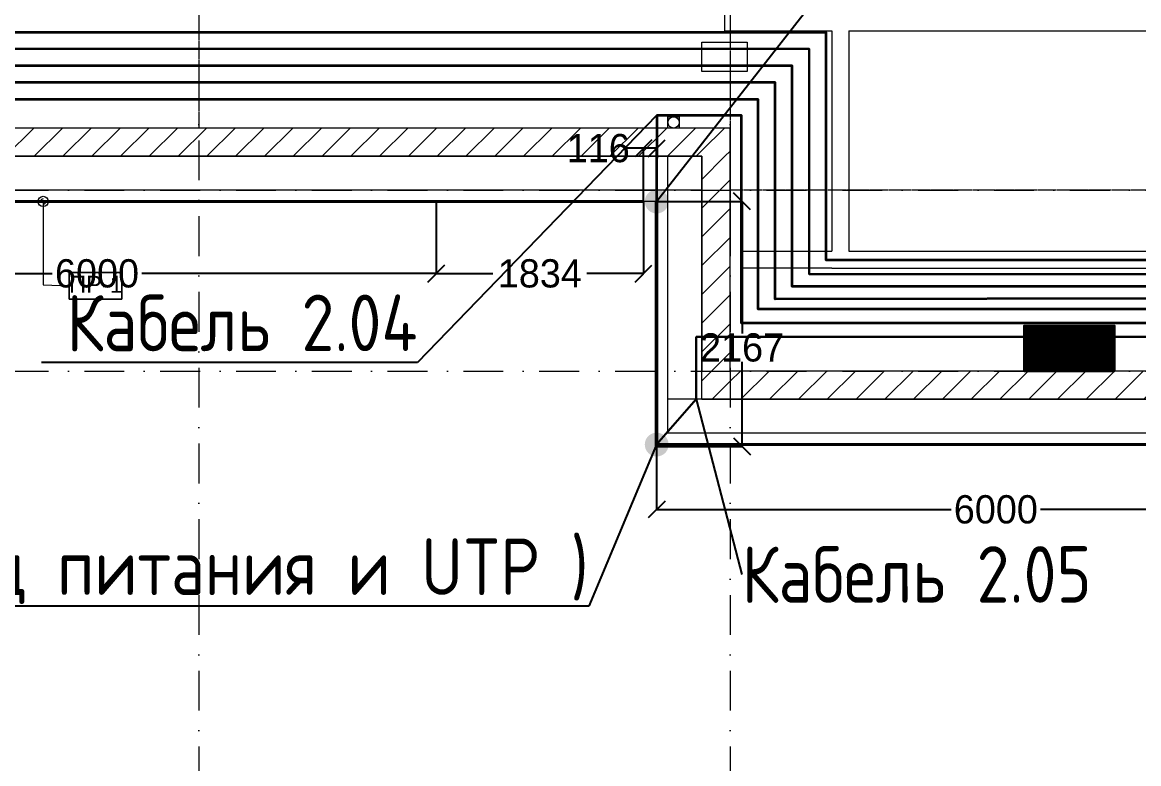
# Model space of a CAD drawing. Header units: millimetres. Extents: x 1499747 to 4230374, y -28481 to 441852.
# Drawn here: x 4008181 to 4018054, y 244928 to 251487 of the extents above; entities that cross this region are included whole.
import ezdxf
from ezdxf import colors
from ezdxf.entities.mleader import LeaderData, LeaderLine
from ezdxf.math import Vec2, Vec3
from ezdxf.xclip import XClip

# ---------------------------------------------------------------- set-up
doc = ezdxf.new("R2010")
doc.units = ezdxf.units.MM
doc.header["$MEASUREMENT"] = 0
doc.header["$XCLIPFRAME"] = 0
doc.set_wipeout_variables(frame=1)
for name, pattern in [('CENTER2', [28.575, 19.05, -3.175, 3.175, -3.175]), ('Dot & Dashed', [670.277762, 352.777767, -176.388884, 0, -141.111112]), ('Wipeout_Contour', [1000, 0, -1000]), ('Штрихпунктирная', [670.277762, 352.777767, -176.388884, 0, -141.111112])]:
    doc.linetypes.add(name, pattern=pattern)
for name, color, linetype in [('0_ANNOT_Dimensions', 7, 'Continuous'), ('13 этаж_25_2D - Общий_Ном._пера__20', 7, 'Continuous'), ('Чертеж и Рисунок', 7, 'Continuous')]:
    doc.layers.add(name, color=color, linetype=linetype)
for name, color, linetype, lineweight in [('13 этаж_25_2D - Общий_Ном._пера__1_Ном._пера__7', 7, 'Continuous', 18), ('13 этаж_25_2D - Общий_Ном._пера__20_Ном._пера__1', 1, 'Continuous', 18), ('13 этаж_25_АР 06.03 custom_70_12 этаж_13_Интерьер - Мебель_Ном._пера__8_Ном._пера__8', 8, 'Continuous', 18), ('13 этаж_25_АР 06.03 custom_70__Оси_Ном._пера__8_Ном._пера__8', 8, 'Continuous', 18), ('13 этаж_25_АР 06.03 custom_70_мет. конструкции_Ном._пера__5_Ном._пера__5', 5, 'Continuous', 18), ('13 этаж_25_АР 06.03 custom_70_парапет 2_Ном._пера__8_Ном._пера__8', 8, 'Continuous', 18), ('13 этаж_25_АР 06.03 custom_70_Подложк_Ном._пера__1_Ном._пера__1', 1, 'Continuous', 18), ('13 этаж_25_АР 06.03 custom_70_Подложк_Ном._пера__8_Ном._пера__8', 8, 'Continuous', 18), ('13 этаж_25_Конструктив - Перекрытия_Ном._пера__1_Ном._пера__7', 7, 'Continuous', 18), ('13 этаж_25_Конструктив - Стены Ненесущие Газоблок_Ном._пера__169_Ном._пера__83', 83, 'Continuous', 18), ('13 этаж_25_Конструктив - Стены Ненесущие Газоблок_Ном._пера__47_Ном._пера__7', 7, 'Continuous', 18), ('13 этаж_25_Парапет_Ном._пера__20_Ном._пера__1', 1, 'Continuous', 18), ('13 этаж_25_Размер - ГКЛ перегородки_Ном._пера__1_Ном._пера__7', 7, 'Continuous', 18), ('13 этаж_25_Ребра Навес_Ном._пера__10_Ном._пера__134', 134, 'Continuous', 18), ('13 этаж_25_Ребра Навес_Ном._пера__1_Ном._пера__7', 7, 'Continuous', 18), ('13 этаж_25_Элемент Модели - Оси_Ном._пера__2_Ном._пера__8', 8, 'Continuous', 18), ('FTP Cable', 130, 'Continuous', 30), ('Light', 90, 'Continuous', 50), ('Кабель 2x4mm', 200, 'Continuous', 30), ('Кабель 2х6 mm', 150, 'Continuous', 30), ('ТП', 250, 'Continuous', 30)]:
    doc.layers.add(name, color=color, linetype=linetype, lineweight=lineweight)
doc.styles.add('ISOCPEUR_4', font='isocpeur.ttf', dxfattribs={"width": 0.85, "height": 250})
doc.styles.add('СГЕНЕРИР_СТИЛЬ_2', font='arial.ttf')
doc.dimstyles.get("Standard").update_dxf_attribs({"dimtxt": 0.18, "dimasz": 0.18, "dimexe": 0.18, "dimexo": 0.0625, "dimgap": 0.09, "dimtad": 0, "dimtih": 1, "dimtoh": 1, "dimdec": 4, "dimzin": 0, "dimdsep": 46, "dimtxsty": 'Standard', "dimcen": 0.09, "dimadec": 0, "dimazin": 0, "dimtfac": 1, "dimtdec": 4, "dimtofl": 0, "dimtmove": 0, "dimatfit": 3, "dimfxl": 1, "dimtolj": 1, "dimtzin": 0, "dimarcsym": 0})
pattern_1 = [(45, (1162404.69, 34264.05), (-127.2792, 127.2792), [])]

# ---------------------------------------------------------------- blocks, each defined once
blk = doc.blocks.new('Чертеж_4_25', base_point=(1186000, 29700))
at = {"layer": '13 этаж_25_Конструктив - Стены Ненесущие Газоблок_Ном._пера__169_Ном._пера__83', "linetype": 'Continuous', "true_color": 0xc7c8ca}
h = blk.add_hatch(dxfattribs=at)
h.set_pattern_fill('БЛОКИ_БЕТОННЫЕ_ЭФФЕКТИВН_72', color=9, style=0, pattern_type=2)
h.set_pattern_definition(pattern_1)
h.paths.add_polyline_path([(1169819.7, 32064.1), (1180954.5, 32064.1), (1180954.5, 32314.1), (1169819.7, 32314.1)])
h = blk.add_hatch(dxfattribs=at)
h.set_pattern_fill('БЛОКИ_БЕТОННЫЕ_ЭФФЕКТИВН_72', color=9, style=0, pattern_type=2)
h.set_pattern_definition(pattern_1)
h.paths.add_polyline_path([(1180954.5, 32064.1), (1181204.5, 32314.1), (1180954.5, 32314.1)])
h = blk.add_hatch(dxfattribs=at)
h.set_pattern_fill('БЛОКИ_БЕТОННЫЕ_ЭФФЕКТИВН_72', color=9, style=0, pattern_type=2)
h.set_pattern_definition(pattern_1)
h.paths.add_polyline_path([(1180954.5, 32064.1), (1181204.5, 32064.1), (1181204.5, 32314.1)])
h = blk.add_hatch(dxfattribs=at)
h.set_pattern_fill('БЛОКИ_БЕТОННЫЕ_ЭФФЕКТИВН_72', color=9, style=0, pattern_type=2)
h.set_pattern_definition(pattern_1)
h.paths.add_polyline_path([(1180954.5, 32064.1), (1180954.5, 30164), (1181204.5, 30164), (1181204.5, 32064.1)])
h = blk.add_hatch(dxfattribs=at)
h.set_pattern_fill('БЛОКИ_БЕТОННЫЕ_ЭФФЕКТИВН_72', color=9, style=0, pattern_type=2)
h.set_pattern_definition(pattern_1)
h.paths.add_polyline_path([(1181204.5, 30164), (1180954.5, 30164), (1180954.5, 29914)])
h = blk.add_hatch(dxfattribs=at)
h.set_pattern_fill('БЛОКИ_БЕТОННЫЕ_ЭФФЕКТИВН_72', color=9, style=0, pattern_type=2)
h.set_pattern_definition(pattern_1)
h.paths.add_polyline_path([(1181204.5, 30164), (1180954.5, 29914), (1181204.5, 29914)])
h = blk.add_hatch(dxfattribs=at)
h.set_pattern_fill('БЛОКИ_БЕТОННЫЕ_ЭФФЕКТИВН_72', color=9, style=0, pattern_type=2)
h.set_pattern_definition(pattern_1)
h.paths.add_polyline_path([(1181204.5, 29914), (1199454.5, 29914), (1199454.5, 30164), (1181204.5, 30164)])
at = {"layer": '13 этаж_25_2D - Общий_Ном._пера__1_Ном._пера__7', "color": 9, "linetype": 'Continuous', "true_color": 0xc7c8ca}
blk.add_line((1175129.2, 31664.1), (1175129.2, 31481.7), dxfattribs=at)
at = {"layer": '13 этаж_25_2D - Общий_Ном._пера__1_Ном._пера__7', "color": 9, "linetype": 'Continuous', "true_color": 0xc7c8ca, "flags": 128}
for points in [[(1175129.2, 31686.9, 0.414214), (1175106.4, 31664.1)], [(1175129.2, 31641.3, 0.414214), (1175152, 31664.1)]]:
    blk.add_lwpolyline(points, format="xyb", dxfattribs=at)
at = {"layer": '13 этаж_25_2D - Общий_Ном._пера__1_Ном._пера__7', "color": 9, "linetype": 'Continuous', "true_color": 0xc7c8ca}
blk.add_circle((1175129.2, 31664.1), 45.6, dxfattribs=at)
at = {"layer": '13 этаж_25_АР 06.03 custom_70_12 этаж_13_Интерьер - Мебель_Ном._пера__8_Ном._пера__8', "color": 9, "linetype": 'Continuous', "true_color": 0xc7c8ca, "flags": 128}
for points in [[(1181354.9, 33074.1), (1181354.9, 32814.1), (1180954.7, 32814.1), (1180954.7, 33074.1)], [(1181354.9, 33074.1), (1181354.9, 32814.1), (1180954.7, 32814.1), (1180954.7, 33074.1)], [(1180954.7, 33074.1), (1181354.9, 33074.1)]]:
    blk.add_lwpolyline(points, dxfattribs=at)
at = {"layer": '13 этаж_25_АР 06.03 custom_70__Оси_Ном._пера__8_Ном._пера__8', "color": 9, "linetype": 'CENTER2', "true_color": 0xc7c8ca}
for p, q in [((1176504.7, 47114.1), (1176504.7, 32314.1)), ((1181204.7, 45914.1), (1181204.7, 32314.1)), ((1181204.7, 32314.1), (1181204.7, 31514.1)), ((1214204.7, 31764.1), (1181204.7, 31764.1)), ((1200104.8, 30164.1), (1181204.7, 30164.1))]:
    blk.add_line(p, q, dxfattribs=at)
at = {"layer": '13 этаж_25_АР 06.03 custom_70_мет. конструкции_Ном._пера__5_Ном._пера__5', "color": 9, "linetype": 'Continuous', "true_color": 0xc7c8ca, "flags": 128}
for points in [[(1181304.7, 33974.1), (1181154.7, 33974.1), (1181154.7, 33174.1), (1182104.7, 33174.1)], [(1182104.7, 33174.1), (1182104.7, 31224.1)], [(1182254.7, 33174.1), (1182254.7, 31224.1)], [(1182254.7, 33174.1), (1185654.7, 33174.1)], [(1182104.7, 31074.1), (1181304.7, 31074.1), (1181304.7, 31224.1), (1182104.7, 31224.1)], [(1182254.7, 31224.1), (1185654.7, 31224.1)], [(1182104.7, 31074.1), (1198642.4, 31074.1)]]:
    blk.add_lwpolyline(points, dxfattribs=at)
at = {"layer": '13 этаж_25_АР 06.03 custom_70_парапет 2_Ном._пера__8_Ном._пера__8', "color": 9, "linetype": 'Continuous', "true_color": 0xc7c8ca, "flags": 128}
blk.add_lwpolyline([(1199704.5, 30164.1), (1181204.7, 30164.1), (1181204.7, 32314.1), (1169819.7, 32314.1), (1169819.7, 47114.1), (1181154.7, 47114.1), (1181154.7, 46214.1)], dxfattribs=at)
at = {"layer": '13 этаж_25_АР 06.03 custom_70_Подложк_Ном._пера__1_Ном._пера__1', "color": 9, "linetype": 'Continuous', "true_color": 0xc7c8ca}
blk.add_circle((1180704.7, 32364.1), 50, dxfattribs=at)
at = {"layer": '13 этаж_25_АР 06.03 custom_70_Подложк_Ном._пера__8_Ном._пера__8', "color": 9, "linetype": 'Continuous', "true_color": 0xc7c8ca, "flags": 128}
for points in [[(1180654.7, 32314.1), (1180654.7, 32414.1), (1180754.7, 32414.1), (1180754.7, 32314.1)], [(1180754.7, 32314.1), (1180654.7, 32314.1)]]:
    blk.add_lwpolyline(points, dxfattribs=at)
at = {"layer": '13 этаж_25_Конструктив - Перекрытия_Ном._пера__1_Ном._пера__7', "linetype": 'Continuous', "flags": 128}
blk.add_lwpolyline([(1169569.7, 32064.1), (1169569.7, 47364.1), (1181404.7, 47364.1), (1181404.7, 46214.1), (1199704.5, 46214.1), (1199704.5, 29914), (1190354.6, 29914), (1180954.5, 29914), (1180954.5, 32064.1)], close=True, dxfattribs=at)
at = {"layer": '13 этаж_25_Конструктив - Стены Ненесущие Газоблок_Ном._пера__47_Ном._пера__7', "color": 9, "linetype": 'Continuous', "true_color": 0xc7c8ca, "flags": 128}
for points in [[(1180954.5, 32314.1), (1169819.7, 32314.1)], [(1181204.5, 32314.1), (1180954.5, 32314.1)], [(1181204.5, 30164), (1181204.5, 32314.1)], [(1169569.7, 32064.1), (1180954.5, 32064.1)], [(1180954.5, 32064.1), (1180954.5, 30164)], [(1180954.5, 29914), (1180954.5, 30164)], [(1199454.5, 30164), (1181204.5, 30164)], [(1180954.5, 29914), (1199704.5, 29914)]]:
    blk.add_lwpolyline(points, dxfattribs=at)
at = {"layer": '13 этаж_25_Парапет_Ном._пера__20_Ном._пера__1', "color": 9, "linetype": 'Continuous', "true_color": 0xc7c8ca}
for p, q in [((1180954.5, 32064.1), (1171929.7, 32064.1)), ((1180954.5, 29914), (1180954.5, 32064.1)), ((1180554.5, 31664.1), (1171929.7, 31664.1)), ((1180554.5, 29514), (1180554.5, 31664.1)), ((1199854.4, 29914), (1180954.5, 29914)), ((1199454.4, 29514), (1180554.5, 29514))]:
    blk.add_line(p, q, dxfattribs=at)
at = {"layer": '13 этаж_25_Парапет_Ном._пера__20_Ном._пера__1', "color": 9, "linetype": 'Dot & Dashed', "true_color": 0xc7c8ca}
for p, q in [((1180954.5, 32064.1), (1171929.7, 32064.1)), ((1180954.5, 29914), (1180954.5, 32064.1)), ((1199854.4, 29914), (1180954.5, 29914))]:
    blk.add_line(p, q, dxfattribs=at)
at = {"layer": '13 этаж_25_Размер - ГКЛ перегородки_Ном._пера__1_Ном._пера__7', "color": 9, "linetype": 'Continuous', "true_color": 0xc7c8ca}
blk.add_line((1180254.5, 31664.1), (1168512, 31664.1), dxfattribs=at)
at = {"layer": '13 этаж_25_Ребра Навес_Ном._пера__10_Ном._пера__134', "color": 9, "linetype": 'Dot & Dashed', "true_color": 0xc7c8ca}
for p, q in [((1180804.5, 32064.1), (1169300.3, 32064.1)), ((1180954.2, 32064.1), (1169450, 32064.1)), ((1180954.2, 32064.1), (1169450, 32064.1)), ((1180954.3, 32064.1), (1169450.1, 32064.1)), ((1180954.3, 32064.1), (1169450.1, 32064.1)), ((1180954.4, 32064.1), (1169450.2, 32064.1)), ((1180954.4, 32064.1), (1169450.2, 32064.1)), ((1180954.5, 32064.1), (1169450.3, 32064.1)), ((1180954.5, 32064.1), (1169450.3, 32064.1)), ((1180954.2, 29914), (1180954.2, 32064.1)), ((1180954.2, 29914), (1180954.2, 32064.1)), ((1180954.3, 29914), (1180954.3, 32064.1)), ((1180954.3, 29914), (1180954.3, 32064.1)), ((1180954.4, 29914), (1180954.4, 32064.1)), ((1180954.4, 29914), (1180954.4, 32064.1)), ((1180954.5, 29914), (1180954.5, 32064.1)), ((1180954.5, 29914), (1180954.5, 32064.1)), ((1180954.5, 29914), (1180954.5, 32064.1)), ((1199854.1, 29914), (1180804.5, 29914)), ((1199854.1, 29914), (1180954.2, 29914)), ((1199854.2, 29914), (1180954.3, 29914)), ((1199854.2, 29914), (1180954.3, 29914)), ((1199854.3, 29914), (1180954.4, 29914)), ((1199854.3, 29914), (1180954.4, 29914)), ((1199854.4, 29914), (1180954.5, 29914)), ((1199854.4, 29914), (1180954.5, 29914)), ((1199854.4, 29914), (1180954.5, 29914))]:
    blk.add_line(p, q, dxfattribs=at)
at = {"layer": '13 этаж_25_Ребра Навес_Ном._пера__1_Ном._пера__7', "color": 9, "linetype": 'Continuous', "true_color": 0xc7c8ca}
for p, q in [((1180954.2, 32064.1), (1169450, 32064.1)), ((1180954.2, 32064.1), (1169450, 32064.1)), ((1180954.3, 32064.1), (1169450.1, 32064.1)), ((1180954.3, 32064.1), (1169450.1, 32064.1)), ((1180954.4, 32064.1), (1169450.2, 32064.1)), ((1180954.4, 32064.1), (1169450.2, 32064.1)), ((1180954.5, 32064.1), (1169450.3, 32064.1)), ((1180954.5, 32064.1), (1169450.3, 32064.1)), ((1180654.3, 29614), (1180654.3, 32064.1)), ((1180954.3, 32064.1), (1180654.3, 32064.1)), ((1180654.5, 29614), (1180654.5, 32064.1)), ((1180954.5, 32064.1), (1180654.5, 32064.1)), ((1180654.5, 29614), (1180654.5, 32064.1)), ((1180954.5, 32064.1), (1180654.5, 32064.1)), ((1180654.5, 29614), (1180654.5, 32064.1)), ((1180954.5, 32064.1), (1180654.5, 32064.1)), ((1180954.2, 32064.1), (1180954.2, 31764.1)), ((1180954.2, 32064.1), (1180954.2, 31764.1)), ((1180954.3, 32064.1), (1180954.3, 31764.1)), ((1180954.3, 29914), (1180954.3, 32064.1)), ((1180954.3, 32064.1), (1180954.3, 31764.1)), ((1180954.4, 29914), (1180954.4, 32064.1)), ((1180954.4, 32064.1), (1180954.4, 31764.1)), ((1180954.5, 32064.1), (1180954.5, 31764.1)), ((1180954.5, 32064.1), (1180954.5, 31764.1)), ((1180954.5, 29914), (1180954.5, 32064.1)), ((1180954.5, 29914), (1180954.5, 32064.1)), ((1180954.5, 29914), (1180954.5, 32064.1)), ((1180954.2, 31764.1), (1169450, 31764.1)), ((1180954.2, 31764.1), (1169450, 31764.1)), ((1180654.2, 31764.1), (1169450.1, 31764.1)), ((1180954.3, 31764.1), (1169450.1, 31764.1)), ((1180654.4, 31764.1), (1169450.2, 31764.1)), ((1180954.4, 31764.1), (1169450.2, 31764.1)), ((1180654.3, 31764.1), (1169450.3, 31764.1)), ((1180654.4, 31764.1), (1169450.3, 31764.1)), ((1180654.2, 29614), (1180654.2, 31764.1)), ((1180654.3, 29614), (1180654.3, 31764.1)), ((1180654.4, 29614), (1180654.4, 31764.1)), ((1180654.4, 29614), (1180654.4, 31764.1)), ((1180954.2, 29914), (1180954.2, 31764.1)), ((1180954.3, 29914), (1180954.3, 31764.1)), ((1180954.5, 31764.1), (1180954.3, 31764.1)), ((1180954.4, 29914), (1180954.4, 31764.1)), ((1180654.2, 29914), (1180654.2, 31664.1)), ((1180954.2, 31664.1), (1180654.2, 31664.1)), ((1180954.2, 29914), (1180954.2, 31664.1)), ((1180804.5, 29914), (1180654.2, 29914)), ((1199854.1, 29914), (1180954.2, 29914)), ((1199854.2, 29914), (1180954.3, 29914)), ((1199854.2, 29914), (1180954.3, 29914)), ((1199854.3, 29914), (1180954.4, 29914)), ((1199854.3, 29914), (1180954.4, 29914)), ((1199854.4, 29914), (1180954.5, 29914)), ((1199854.4, 29914), (1180954.5, 29914)), ((1199854.4, 29914), (1180954.5, 29914)), ((1199554.1, 29614), (1180654.2, 29614)), ((1199554.2, 29614), (1180654.3, 29614)), ((1199554.2, 29614), (1180654.3, 29614)), ((1199554.3, 29614), (1180654.4, 29614)), ((1199554.3, 29614), (1180654.4, 29614)), ((1199554.4, 29614), (1180654.5, 29614)), ((1199554.4, 29614), (1180654.5, 29614)), ((1199554.4, 29614), (1180654.5, 29614))]:
    blk.add_line(p, q, dxfattribs=at)
at = {"layer": '13 этаж_25_Элемент Модели - Оси_Ном._пера__2_Ном._пера__8', "linetype": 'Штрихпунктирная'}
for p, q in [((1176504.7, 48964.1), (1176504.7, 14064.1)), ((1181204.7, 48964.1), (1181204.7, 14064.1)), ((1159404.7, 31764.1), (1216204.7, 31764.1)), ((1159404.7, 30164.1), (1216204.7, 30164.1))]:
    blk.add_line(p, q, dxfattribs=at)
at = {"color": 9, "linetype": 'Wipeout_Contour', "ltscale": 4703991.342843842, "true_color": 0xc7c8ca}
blk.add_wipeout([(1175357.3, 31036.4), (1175357.3, 30800.6), (1175825.3, 30800.6), (1175825.3, 31036.4)], dxfattribs=at).dxf.layer = '13 этаж_25_2D - Общий_Ном._пера__20'
at = {"layer": '13 этаж_25_2D - Общий_Ном._пера__1_Ном._пера__7', "color": 9, "linetype": 'Continuous', "true_color": 0xc7c8ca, "flags": 128}
blk.add_lwpolyline([(1175129.2, 31664.1), (1175129.2, 30927.1), (1175357.3, 30918.5)], dxfattribs=at)
blk.add_lwpolyline([(1175357.3, 31036.4), (1175825.3, 31036.4), (1175825.3, 30800.6), (1175357.3, 30800.6)], close=True, dxfattribs=at)
at = {"layer": '13 этаж_25_2D - Общий_Ном._пера__20_Ном._пера__1', "color": 9, "linetype": 'Continuous', "true_color": 0xc7c8ca}
for p, q in [((1175357.3, 31036.4), (1175357.3, 30800.6)), ((1175825.3, 31036.4), (1175357.3, 31036.4)), ((1175825.3, 30800.6), (1175825.3, 31036.4)), ((1175357.3, 30800.6), (1175825.3, 30800.6))]:
    blk.add_line(p, q, dxfattribs=at)
at = {"layer": '13 этаж_25_2D - Общий_Ном._пера__20_Ном._пера__1', "color": 9, "linetype": 'Continuous', "true_color": 0xc7c8ca, "insert": (1175357.3, 30931.4), "char_height": 150, "attachment_point": 4, "style": 'СГЕНЕРИР_СТИЛЬ_2'}
blk.add_mtext('\\A1;{\\pql;\\fArial|b0|i0|c204|p0;\\W1.000000;ПР-1}', dxfattribs=at)
blk = doc.blocks.new('_Oblique')
at = {"color": 0, "linetype": 'ByBlock', "lineweight": -2}
blk.add_line((-0.5, -0.5), (0.5, 0.5), dxfattribs=at)
blk = doc.blocks.new('*D839')
at = {"layer": '0_ANNOT_Dimensions', "color": 0, "lineweight": -2, "transparency": 16777216}
for p, q in [((4005841.2, 249902.2), (4005841.2, 249264.5)), ((4011841.2, 249902.2), (4011841.2, 249264.5)), ((4005841.2, 249264.7), (4008445.3, 249264.7)), ((4011841.2, 249264.7), (4009237.1, 249264.7))]:
    blk.add_line(p, q, dxfattribs=at)
at = {"layer": 'Defpoints', "color": 0, "lineweight": 30, "transparency": 16777216}
for p in [(4005841.2, 249902.3), (4011841.2, 249902.3), (4011841.2, 249264.7)]:
    blk.add_point(p, dxfattribs=at)
at = {"layer": '0_ANNOT_Dimensions', "color": 0, "lineweight": -2, "transparency": 16777216, "xscale": 150, "yscale": 150, "zscale": 150, "rotation": 180}
blk.add_blockref('_Oblique', (4005841.2, 249264.7), dxfattribs=at)
at = {"layer": '0_ANNOT_Dimensions', "color": 0, "lineweight": -2, "transparency": 16777216, "xscale": 150, "yscale": 150, "zscale": 150}
blk.add_blockref('_Oblique', (4011841.2, 249264.7), dxfattribs=at)
at = {"layer": '0_ANNOT_Dimensions', "color": 0, "lineweight": 25, "transparency": 16777216, "insert": (4008841.2, 249264.7), "char_height": 250, "attachment_point": 5}
blk.add_mtext('\\A1;6000', dxfattribs=at)
blk = doc.blocks.new('*D840')
at = {"layer": '0_ANNOT_Dimensions', "color": 0, "lineweight": -2, "transparency": 16777216}
for p, q in [((4011841.2, 249902.1), (4011841.2, 249264.4)), ((4013674.9, 249902.1), (4013674.9, 249264.4)), ((4011841.2, 249264.6), (4012341.3, 249264.6)), ((4013674.9, 249264.6), (4013174.8, 249264.6))]:
    blk.add_line(p, q, dxfattribs=at)
at = {"layer": 'Defpoints', "color": 0, "lineweight": 30, "transparency": 16777216}
for p in [(4011841.2, 249902.1), (4013674.9, 249902.1), (4013674.9, 249264.6)]:
    blk.add_point(p, dxfattribs=at)
at = {"layer": '0_ANNOT_Dimensions', "color": 0, "lineweight": -2, "transparency": 16777216, "xscale": 150, "yscale": 150, "zscale": 150, "rotation": 180}
blk.add_blockref('_Oblique', (4011841.2, 249264.6), dxfattribs=at)
at = {"layer": '0_ANNOT_Dimensions', "color": 0, "lineweight": -2, "transparency": 16777216, "xscale": 150, "yscale": 150, "zscale": 150}
blk.add_blockref('_Oblique', (4013674.9, 249264.6), dxfattribs=at)
at = {"layer": '0_ANNOT_Dimensions', "color": 0, "lineweight": 25, "transparency": 16777216, "insert": (4012758, 249264.6), "char_height": 250, "attachment_point": 5}
blk.add_mtext('\\A1;1834', dxfattribs=at)
blk = doc.blocks.new('*D907')
at = {"layer": '0_ANNOT_Dimensions', "color": 0, "lineweight": -2, "transparency": 16777216}
for p, q in [((4013674.9, 250372.8), (4013524.9, 250372.8)), ((4013674.9, 249902.3), (4013674.9, 250372.9)), ((4013791, 250372.8), (4013674.9, 250372.8)), ((4013791, 249902.3), (4013791, 250372.9))]:
    blk.add_line(p, q, dxfattribs=at)
at = {"layer": 'Defpoints', "color": 0, "lineweight": 30, "transparency": 16777216}
for p in [(4013674.9, 250372.8), (4013674.9, 249902.2), (4013791, 249902.3)]:
    blk.add_point(p, dxfattribs=at)
at = {"layer": '0_ANNOT_Dimensions', "color": 0, "lineweight": -2, "transparency": 16777216, "xscale": 150, "yscale": 150, "zscale": 150, "rotation": 180}
blk.add_blockref('_Oblique', (4013674.9, 250372.8), dxfattribs=at)
at = {"layer": '0_ANNOT_Dimensions', "color": 0, "lineweight": -2, "transparency": 16777216, "xscale": 150, "yscale": 150, "zscale": 150}
blk.add_blockref('_Oblique', (4013791, 250372.8), dxfattribs=at)
at = {"layer": '0_ANNOT_Dimensions', "color": 0, "lineweight": 25, "transparency": 16777216, "insert": (4013274.8, 250372.8), "char_height": 250, "attachment_point": 5}
blk.add_mtext('\\A1;116', dxfattribs=at)
blk = doc.blocks.new('*D841')
at = {"layer": '0_ANNOT_Dimensions', "color": 0, "lineweight": -2, "transparency": 16777216}
for p, q in [((4013791.1, 249902.3), (4014546.7, 249902.3)), ((4014546.5, 249902.3), (4014546.5, 248734.7)), ((4014546.5, 247735.2), (4014546.5, 248484.5)), ((4013791.1, 247735.2), (4014546.7, 247735.2))]:
    blk.add_line(p, q, dxfattribs=at)
at = {"layer": 'Defpoints', "color": 0, "lineweight": 30, "transparency": 16777216}
for p in [(4013791, 249902.3), (4013791, 247735.2), (4014546.5, 247735.2)]:
    blk.add_point(p, dxfattribs=at)
at = {"layer": '0_ANNOT_Dimensions', "color": 0, "lineweight": -2, "transparency": 16777216, "xscale": 150, "yscale": 150, "zscale": 150}
for p, rotation in [((4014546.5, 249902.3), 90), ((4014546.5, 247735.2), 270)]:
    blk.add_blockref('_Oblique', p, dxfattribs=dict(at, rotation=rotation))
at = {"layer": '0_ANNOT_Dimensions', "color": 0, "lineweight": 25, "transparency": 16777216, "insert": (4014546.5, 248609.6), "char_height": 250, "attachment_point": 5}
blk.add_mtext('\\A1;2167', dxfattribs=at)
blk = doc.blocks.new('*D842')
at = {"layer": '0_ANNOT_Dimensions', "color": 0, "lineweight": -2, "transparency": 16777216}
for p, q in [((4013791, 247752.2), (4013791, 247176.9)), ((4019791, 247752.2), (4019791, 247176.9)), ((4013791, 247177), (4016395.1, 247177)), ((4019791, 247177), (4017186.9, 247177))]:
    blk.add_line(p, q, dxfattribs=at)
at = {"layer": 'Defpoints', "color": 0, "lineweight": 30, "transparency": 16777216}
for p in [(4013791, 247752.3), (4019791, 247752.3), (4019791, 247177)]:
    blk.add_point(p, dxfattribs=at)
at = {"layer": '0_ANNOT_Dimensions', "color": 0, "lineweight": -2, "transparency": 16777216, "xscale": 150, "yscale": 150, "zscale": 150, "rotation": 180}
blk.add_blockref('_Oblique', (4013791, 247177), dxfattribs=at)
at = {"layer": '0_ANNOT_Dimensions', "color": 0, "lineweight": -2, "transparency": 16777216, "xscale": 150, "yscale": 150, "zscale": 150}
blk.add_blockref('_Oblique', (4019791, 247177), dxfattribs=at)
at = {"layer": '0_ANNOT_Dimensions', "color": 0, "lineweight": 25, "transparency": 16777216, "insert": (4016791, 247177), "char_height": 250, "attachment_point": 5}
blk.add_mtext('\\A1;6000', dxfattribs=at)

msp = doc.modelspace()

# ---------------------------------------------------------------- block references
at = {"layer": 'Чертеж и Рисунок', "linetype": 'Continuous'}
ref = msp.add_blockref('Чертеж_4_25', (4019236.496, 247938.20629), dxfattribs=at)
XClip(ref).set_block_clipping_path([(1144000, 0), (1228000, 59400.0000000006)])

# ---------------------------------------------------------------- next in the draw order: hatches: boundary and pattern name
at = {"layer": 'Кабель 2x4mm', "lineweight": 30, "true_color": 0xcd2027}
h = msp.add_hatch(color=242, dxfattribs=at)
h.dxf.hatch_style = 1
h.paths.add_polyline_path([(4013897.21766, 249901.58857, 1), (4013686.11279, 249901.58857, 1)])
h = msp.add_hatch(color=242, dxfattribs=at)
h.dxf.hatch_style = 1
h.paths.add_polyline_path([(4013897.21766, 247751.58765, 1), (4013686.11279, 247751.58765, 1)])
at = {"layer": 'Кабель 2х6 mm', "lineweight": 30, "true_color": 0x000000}
h = msp.add_hatch(dxfattribs=at)
h.set_pattern_fill('ANSI31', color=18)
h.set_pattern_definition([(45, (1635928.49954, 113695.18358), (-0.088388347648, 0.088388347648), [])])
h.paths.add_polyline_path([(4017041.01176, 248802.25703), (4017041.01176, 248402.25703), (4017841.01176, 248402.25703), (4017841.01176, 248802.25703)])

# ---------------------------------------------------------------- next in the draw order: linework, layer by layer
at = {"layer": 'FTP Cable', "lineweight": 30}
for points in [[(4029091.04271, 261910.87547), (4030139.96385, 261910.87547), (4030139.96385, 257828.42679), (4032625.04869, 257828.42679), (4032625.04869, 256059.04632), (4022142.01239, 256059.04632), (4022142.01239, 249259.19805), (4015140.03098, 249259.19805), (4015140.03098, 251253.49145), (4003187.31044, 251253.49145), (4003187.31044, 265777.65653), (3994057.6297, 265777.65653), (3993841.18613, 265950.96191)], [(4029091.04271, 262075.7167), (4030486.18228, 262075.7167), (4030486.18228, 258271.24952), (4033025.70943, 258271.24952), (4033025.70943, 255674.34422), (4022636.45499, 255674.34422), (4022636.45499, 248703.65428), (4014141.11063, 248704.52653), (4014141.11063, 248152.25522), (4013791.01176, 247752.25612)]]:
    msp.add_lwpolyline(points, dxfattribs=at)
at = {"layer": 'FTP Cable', "lineweight": 35}
for points in [[(4029091.04271, 261880.53099), (4030081.02545, 261880.53099), (4030081.02545, 257770.22037), (4032553.89914, 257770.22037), (4032553.89914, 256126.27224), (4022067.01887, 256126.27224), (4022067.01887, 249382.37303), (4015291.11063, 249382.37303), (4015291.11063, 251397.24149), (4003320.58372, 251397.24149), (4003320.58372, 265352.32575), (4007243.11526, 265352.32575), (4007243.11526, 265950.96191)], [(4029091.04271, 261944.49899), (4030199.29363, 261944.49899), (4030199.29363, 257925.01431), (4032703.85501, 257925.01431), (4032703.85501, 255981.32651), (4022239.22397, 255981.32651), (4022239.22397, 249151.29677), (4014990.05141, 249151.29677), (4014990.05141, 251102.77723), (4003056.18613, 251102.77723), (4003056.18613, 264926.04829), (4002756.11063, 264925.87553)], [(4029091.04271, 262046.19198), (4030403.87792, 262046.19198), (4030403.87792, 258175.8823), (4032941.18613, 258175.8823), (4032941.18613, 255750.89792), (4022549.16413, 255750.89792), (4022549.16413, 248825.37399), (4014541.4293, 248825.37399), (4014541.4293, 250664.00429), (4013791.27732, 250664.00429), (4013790.7462, 249900.96191)], [(4029091.04271, 262013.38822), (4030327.07258, 262013.38822), (4030327.07258, 258095.92497), (4032868.55179, 258095.92497), (4032868.55179, 255825.58281), (4022448.74139, 255863.90817), (4022448.74139, 248949.0216), (4014690.32683, 248949.0216), (4014690.32683, 250804.04613), (4003039.46182, 250804.04613), (4003039.46182, 250096.67444), (3993880.75212, 250096.67444), (3993841.18613, 249902.25705)], [(4029091.04271, 261978.12251), (4030263.29074, 261978.12251), (4030263.29074, 258010.47765), (4032789.93628, 258010.47765), (4032789.93628, 255915.86303), (4022334.95395, 255915.86303), (4022334.95395, 249049.8441), (4014840.17777, 249039.06353), (4014840.17777, 250954.60607), (4002758.80831, 250954.60607), (4002753.41294, 251775.96191)]]:
    msp.add_lwpolyline(points, dxfattribs=at)
at = {"layer": 'Light', "color": 219, "true_color": 0x642165}
msp.add_lwpolyline([(4013791.01176, 249902.25705), (4013791.01176, 247735.15705)], dxfattribs=at)
at = {"layer": 'Кабель 2х6 mm', "color": 116, "lineweight": 40, "true_color": 0x136734}
msp.add_lwpolyline([(4005841.18613, 249902.25705), (4011841.18613, 249902.25705)], dxfattribs=at)
at = {"layer": 'Кабель 2х6 mm', "color": 85, "lineweight": 40, "true_color": 0x58ba48}
msp.add_lwpolyline([(4011841.18613, 249902.12636), (4013674.88612, 249902.24927)], dxfattribs=at)
at = {"layer": 'Кабель 2х6 mm', "color": 18, "lineweight": 30, "true_color": 0x000000}
msp.add_lwpolyline([(4017841.01176, 248402.25703), (4017841.01176, 248802.25703), (4017041.01176, 248802.25703), (4017041.01176, 248402.25703)], close=True, dxfattribs=at)
at = {"layer": 'Кабель 2х6 mm', "color": 32, "lineweight": 40, "true_color": 0xcd6928}
msp.add_lwpolyline([(4013791.01176, 247752.25612), (4019791.01176, 247752.25612)], dxfattribs=at)

# ---------------------------------------------------------------- next in the draw order: dimensions: what is measured, and where the dimension line sits
at = {"layer": '0_ANNOT_Dimensions', "color": 244, "lineweight": 25, "true_color": 0x991b1e}
dim = msp.add_linear_dim(base=(4013674.88612, 250372.76195), p1=(4013791.01176, 249902.25705), p2=(4013674.88612, 249902.24927), dimstyle='Standard', override={"dimtxt": 250, "dimasz": 150, "dimdec": 0, "dimblk1": 'Oblique', "dimblk2": 'Oblique', "dimsah": 1}, dxfattribs=at)
dim.commit()
dim.dimension.update_dxf_attribs({"geometry": '*D907', "text_midpoint": (4013274.79612, 250372.76195), "dimtype": 160})
at = {"layer": '0_ANNOT_Dimensions', "lineweight": 25}
for base, p1, p2, picture, middle in [((4011841.18613, 249264.69469), (4005841.18613, 249902.25705), (4011841.18613, 249902.25705), '*D839', (4008841.18613, 249264.69469)), ((4013674.88612, 249264.564), (4011841.18613, 249902.12636), (4013674.88612, 249902.12636), '*D840', (4012758.03612, 249264.564)), ((4019791.01176, 247177.03756), (4013791.01176, 247752.25612), (4019791.01176, 247752.25612), '*D842', (4016791.01176, 247177.03756))]:
    dim = msp.add_linear_dim(base=base, p1=p1, p2=p2, dimstyle='Standard', override={"dimtxt": 250, "dimasz": 150, "dimdec": 0, "dimblk1": 'Oblique', "dimblk2": 'Oblique', "dimsah": 1}, dxfattribs=at)
    dim.commit()
    dim.dimension.update_dxf_attribs({"geometry": picture, "text_midpoint": middle})
dim = msp.add_linear_dim(base=(4014546.51959, 247735.15705), p1=(4013791.01176, 249902.25705), p2=(4013791.01176, 247735.15705), angle=90, dimstyle='Standard', override={"dimtxt": 250, "dimasz": 150, "dimdec": 0, "dimblk1": 'Oblique', "dimblk2": 'Oblique', "dimsah": 1}, dxfattribs=at)
dim.commit()
dim.dimension.update_dxf_attribs({"geometry": '*D841', "text_midpoint": (4014546.51959, 248609.62573), "dimtype": 160})

# ---------------------------------------------------------------- next in the draw order: leaders
at = {"layer": 'ТП', "lineweight": 30}
ml = msp.add_multileader_mtext('Standard', dxfattribs=at)
ml.set_content('(Ввод питания и UTP )', color=256, style='ISOCPEUR_4')
ml.set_leader_properties()
ml.build(insert=Vec2(0, 0))
ml.multileader.update_dxf_attribs({"text_right_attachment_type": 6, "dogleg_length": 0.00000000013, "arrow_head_size": 0.18})
ctx = ml.context
ctx.base_point, ctx.char_height, ctx.arrow_head_size, ctx.landing_gap_size, ctx.plane_origin = Vec3(4015444.96847, 252015.74301), 500, 0.18, 0.09, Vec3(4023496.57972, 259759.2042)
ctx.right_attachment, ctx.text_align_type = 6, 2
notes = []
notes.append((ctx, [(0, (1, 1, 0), (4015444.96847, 252015.74301), (1, 0), 0.00000000013, [(0, [(4013791.01176, 249902.25705)], 0, [])])]))
ctx.mtext.insert, ctx.mtext.alignment, ctx.mtext.flow_direction = Vec3(4021480.05847, 252290.74301), 3, 5
ml = msp.add_multileader_mtext('Standard', dxfattribs=at)
ml.set_content('Кабель 2.04', color=256, style='ISOCPEUR_4')
ml.set_leader_properties()
ml.build(insert=Vec2(0, 0))
ml.multileader.update_dxf_attribs({"text_right_attachment_type": 6, "dogleg_length": 0.36, "arrow_head_size": 0.18})
ctx = ml.context
ctx.base_point, ctx.char_height, ctx.arrow_head_size, ctx.landing_gap_size, ctx.plane_origin, ctx.plane_x_axis, ctx.plane_y_axis = Vec3(4008573.45798, 248826.52311), 500, 0.18, 0.09, Vec3(4018122.45851, 246877.23936), Vec3(0.9999997664, 0.0006834744), Vec3(-0.0006834744, 0.9999997664)
ctx.right_attachment, ctx.text_align_type = 6, 2
notes.append((ctx, [(1, (1, 1, 0), (4011676.37647, 248478.64379), (-0.9999997664, -0.0006834744), 0.00000000013, [(0, [(4013791.27732, 250664.00429)], 0, [])])]))
ctx.mtext.insert, ctx.mtext.text_direction, ctx.mtext.rotation, ctx.mtext.width, ctx.mtext.alignment, ctx.mtext.flow_direction = Vec3(4011675.87638, 249078.64359), Vec3(0.9999997664, 0.0006834744), 0.0006834744, 3333.2408404, 3, 5
ml = msp.add_multileader_mtext('Standard', dxfattribs=at)
ml.set_content('Кабель 2.05', color=256, style='ISOCPEUR_4')
ml.set_leader_properties()
ml.build(insert=Vec2(0, 0))
ml.multileader.update_dxf_attribs({"text_right_attachment_type": 6, "dogleg_length": 0.36, "arrow_head_size": 0.18})
ctx = ml.context
ctx.base_point, ctx.char_height, ctx.arrow_head_size, ctx.landing_gap_size, ctx.plane_origin, ctx.plane_x_axis, ctx.plane_y_axis = Vec3(4014543.82495, 246601.24428), 500, 0.18, 0.09, Vec3(4025229.29806, 244147.43493), Vec3(0.9999997664, 0.0006834744), Vec3(-0.0006834744, 0.9999997664)
ctx.right_attachment = 6
notes.append((ctx, [(0, (1, 1, 0), (4014543.82495, 246601.24428), (0.9999997664, 0.0006834744), 0.00000000013, [(0, [(4014141.11063, 248152.25522)], 0, [])])]))
ctx.mtext.insert, ctx.mtext.text_direction, ctx.mtext.rotation, ctx.mtext.width, ctx.mtext.flow_direction = Vec3(4014543.74408, 246851.24429), Vec3(0.9999997664, 0.0006834744), 0.0006834744, 3333.2408404, 5
ml = msp.add_multileader_mtext('Standard', dxfattribs=at)
ml.set_content('(Ввод питания и UTP )', color=256, style='ISOCPEUR_4')
ml.set_leader_properties()
ml.build(insert=Vec2(0, 0))
ml.multileader.update_dxf_attribs({"text_right_attachment_type": 6, "dogleg_length": 0.00000000013, "arrow_head_size": 0.18})
ctx = ml.context
ctx.base_point, ctx.char_height, ctx.arrow_head_size, ctx.landing_gap_size, ctx.plane_origin = Vec3(4007155.06168, 246645.53145), 500, 0.18, 0.09, Vec3(4018428.15973, 250506.72071)
ctx.right_attachment, ctx.text_align_type = 6, 2
notes.append((ctx, [(1, (1, 1, 0), (4013190.24168, 246320.53145), (-1, 0), 0.00000000013, [(0, [(4013791.01176, 247752.25612)], 0, [])])]))
ctx.mtext.insert, ctx.mtext.alignment, ctx.mtext.flow_direction = Vec3(4013190.15168, 246920.53145), 3, 5
for ctx, leaders in notes:
    for number, flags, end, landing, length, lines in leaders:
        leader = LeaderData()
        leader.index, (leader.has_last_leader_line, leader.has_dogleg_vector, leader.attachment_direction) = number, flags
        leader.last_leader_point, leader.dogleg_vector, leader.dogleg_length = Vec3(end), Vec3(landing), length
        for number, points, colour, breaks in lines:
            line = LeaderLine()
            line.index, line.vertices, line.color, line.breaks = number, Vec3.list(points), colors.encode_raw_color(colour), breaks
            leader.lines.append(line)
        ctx.leaders.append(leader)

doc.saveas('drawing.dxf')
